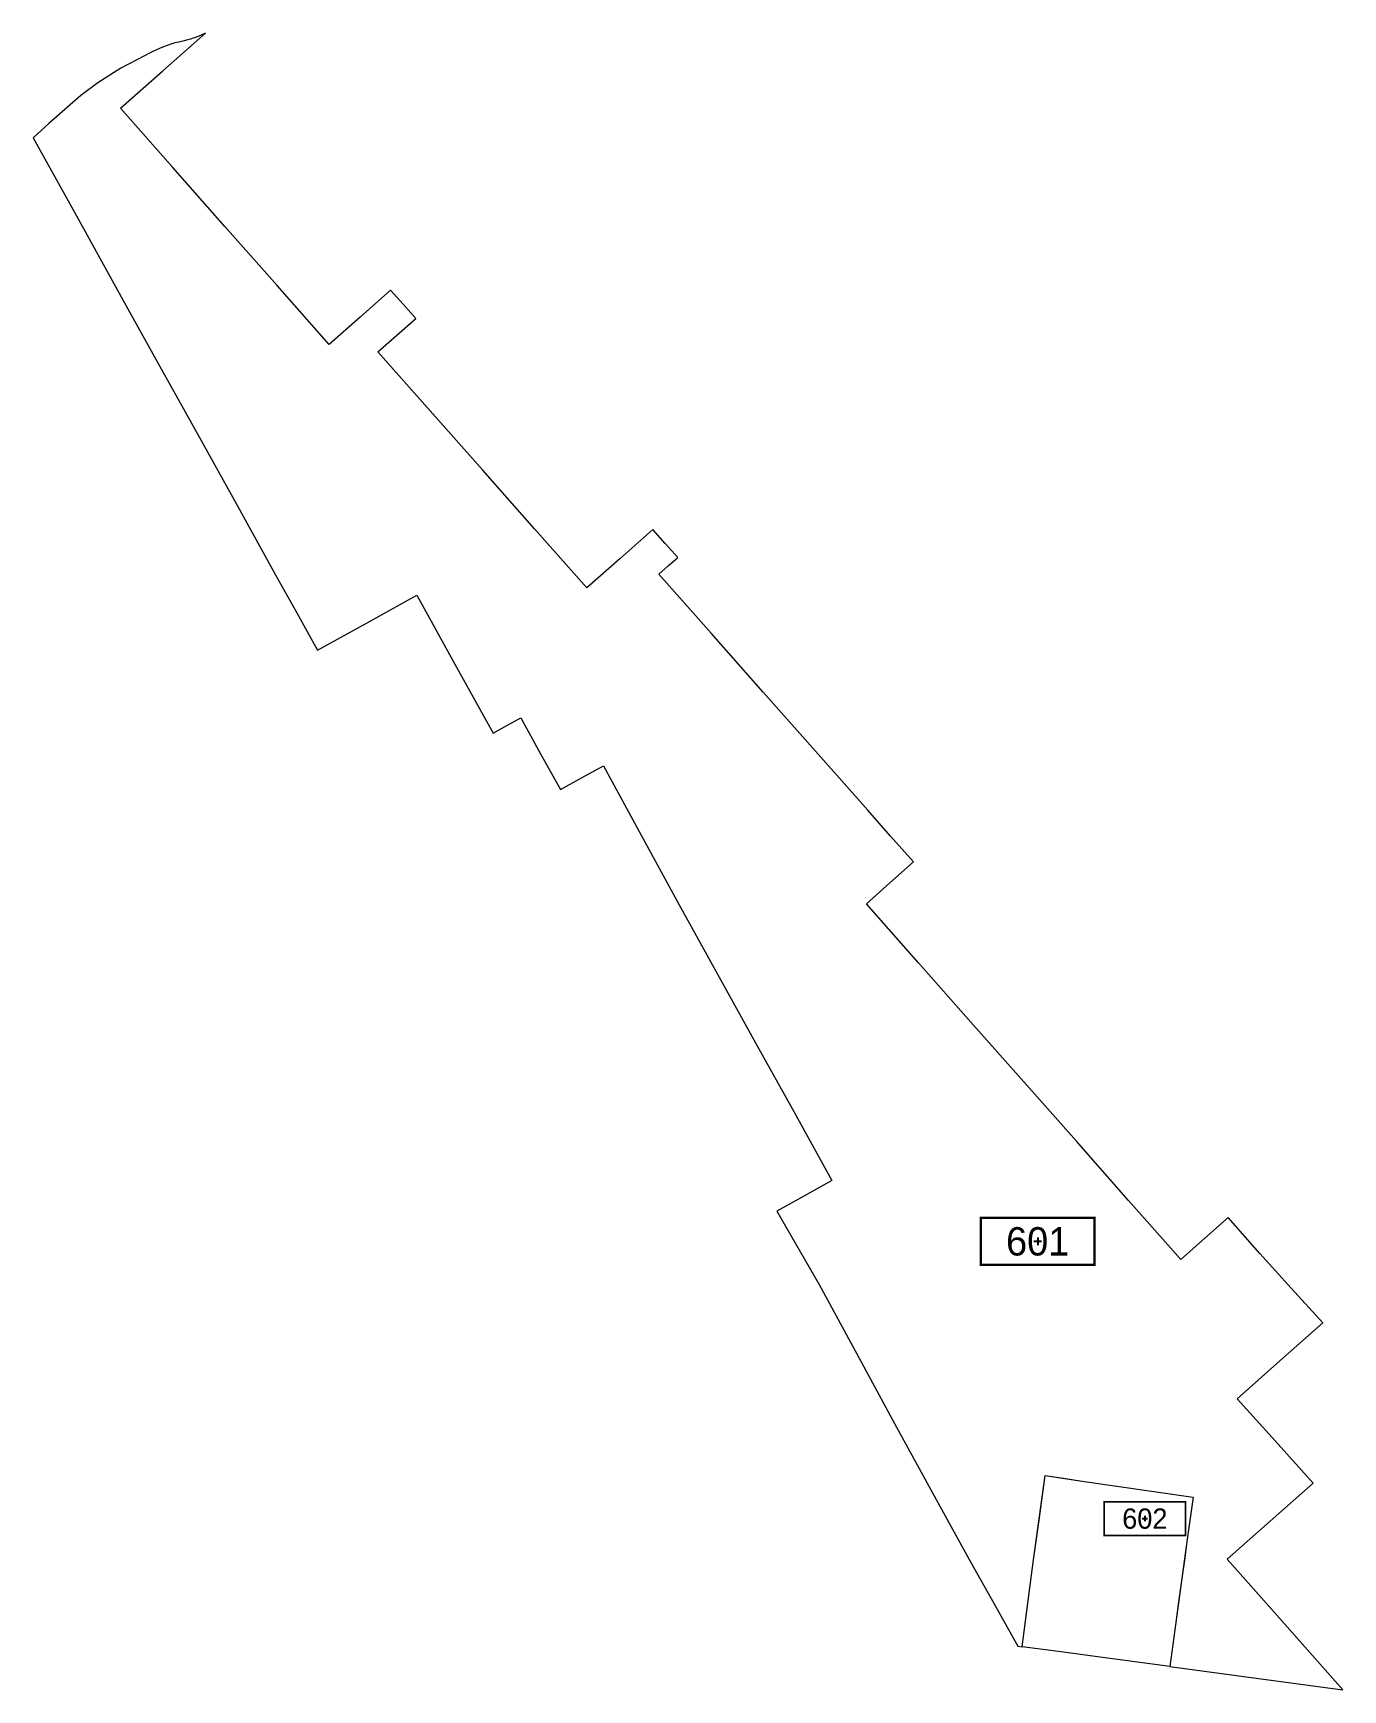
# Model space of a CAD drawing. Extents: x 185536 to 185744, y 655843 to 656106.
import ezdxf
from ezdxf.enums import TextEntityAlignment as Align

# ---------------------------------------------------------------- set-up
doc = ezdxf.new("R2010")
doc.units = 0
doc.header["$MEASUREMENT"] = 0
doc.layers.add('pcell', color=160, linetype='Continuous')
doc.layers.add('scellno', color=160, linetype='Continuous')
doc.styles.add('hebtxt', font='hebtxt.shx')

# ---------------------------------------------------------------- blocks, each defined once
blk = doc.blocks.new('Cellno')
at = {"color": 2}
for points in [[(-0.4, 0), (0.4, 0)], [(0, 0.4), (0, -0.4)]]:
    blk.add_lwpolyline(points, dxfattribs=at)
at = {"layer": 'scellno', "const_width": 0.25}
blk.add_lwpolyline([(6, 2.5), (-6, 2.5), (-6, -2.5), (6, -2.5)], close=True, dxfattribs=at)
at = {"layer": 'scellno', "style": 'hebtxt'}
blk.add_attdef('CELLNO', text='', height=3, dxfattribs=at).set_placement((0, 0), align=Align.MIDDLE)
at = {"layer": 'scellno', "style": 'hebtxt', "flags": 1}
for tag, p in [('CODE', (-0.29, -6)), ('AREA', (0.21, -8.97))]:
    blk.add_attdef(tag, text='', height=2.5, dxfattribs=at).set_placement(p, align=Align.CENTER)

msp = doc.modelspace()

# ---------------------------------------------------------------- linework, layer by layer
at = {"layer": 'pcell', "lineweight": 0}
msp.add_lwpolyline([(185692.97, 655849.67), (185694.8, 655863.44), (185696.63, 655876.82), (185702.5, 655875.95), (185714.22, 655874.21), (185720.09, 655873.39), (185719.17, 655866.73), (185718.26, 655860.12), (185717.35, 655853.51), (185716.39, 655846.52), (185730.13, 655844.67), (185743.86, 655842.82), (185733.8, 655854.19), (185725.52, 655863.56), (185732.33, 655869.58), (185739.13, 655875.6), (185733.1, 655882.3), (185727.07, 655889), (185733.88, 655895.02), (185740.69, 655901.04), (185735.68, 655906.55), (185730.67, 655912.06), (185725.65, 655917.74), (185721.9, 655914.42), (185718.16, 655911.11), (185709.87, 655920.47), (185701.59, 655929.84), (185693.23, 655939.29), (185684.86, 655948.75), (185676.57, 655958.12), (185668.27, 655967.5), (185672.01, 655970.82), (185675.75, 655974.14), (185672.12, 655978.24), (185668.49, 655982.35), (185660.2, 655991.71), (185651.92, 656001.07), (185643.64, 656010.43), (185635.36, 656019.79), (185636.85, 656021.12), (185638.35, 656022.44), (185636.38, 656024.67), (185634.42, 656026.89), (185629.17, 656022.25), (185623.93, 656017.62), (185615.65, 656026.98), (185607.36, 656036.34), (185599.08, 656045.7), (185590.8, 656055.06), (185593.79, 656057.71), (185596.79, 656060.36), (185594.8, 656062.61), (185592.81, 656064.86), (185587.95, 656060.55), (185583.08, 656056.24), (185574.8, 656065.61), (185566.51, 656074.97), (185558.23, 656084.33), (185549.95, 656093.69), (185556.69, 656099.65), (185563.43, 656105.62, -0.076696), (185558.56, 656104.08, 0.043751), (185553.86, 656102.09), (185550.03, 656100.06), (185546.38, 656097.72), (185543.68, 656095.71), (185541.1, 656093.53), (185538.6, 656091.28), (185536.09, 656089.02), (185543.22, 656076.17), (185550.35, 656063.32), (185556.42, 656052.39), (185562.48, 656041.46), (185568.55, 656030.52), (185574.61, 656019.59), (185577.91, 656013.66), (185581.21, 656007.73), (185589.07, 656012.09), (185596.94, 656016.46), (185603.01, 656005.52), (185609.07, 655994.59), (185611.26, 655995.81), (185613.44, 655997.02), (185616.6, 655991.32), (185619.76, 655985.63), (185623.17, 655987.53), (185626.57, 655989.42), (185632.57, 655978.38), (185638.57, 655967.35), (185650.69, 655945.48), (185656.75, 655934.55), (185662.81, 655923.62), (185658.44, 655921.19), (185654.07, 655918.77), (185660.76, 655907.14), (185666.75, 655896.1), (185672.75, 655885.07), (185678.78, 655874.1), (185684.81, 655863.13), (185688.57, 655856.45), (185692.32, 655849.76)], format="xyb", close=True, dxfattribs=at)
msp.add_lwpolyline([(185693.89, 655856.56), (185694.8, 655863.44), (185695.72, 655870.13), (185696.63, 655876.82), (185699.56, 655876.39), (185702.5, 655875.95), (185708.36, 655875.08), (185714.22, 655874.21), (185720.09, 655873.39), (185719.63, 655870.06), (185719.17, 655866.73), (185718.72, 655863.42), (185718.26, 655860.12), (185717.81, 655856.81), (185717.35, 655853.51), (185716.87, 655850.01), (185716.39, 655846.52), (185710.47, 655847.32), (185704.56, 655848.11), (185698.77, 655848.89), (185692.97, 655849.67)], close=True, dxfattribs=at)

# ---------------------------------------------------------------- block references
at = {"layer": 'scellno', "lineweight": 0}
for p, xscale, yscale, zscale, values in [((185695.45, 655913.97), 1.5, 1.5, 1.5, {'CELLNO': '601'}), ((185712.45, 655869.99), 1.07248755977101, 1.07248755977101, 1.07248755977101, {'CELLNO': '602'})]:
    msp.add_blockref('Cellno', p, dxfattribs=dict(at, xscale=xscale, yscale=yscale, zscale=zscale)).add_auto_attribs(values)

doc.saveas('drawing.dxf')
